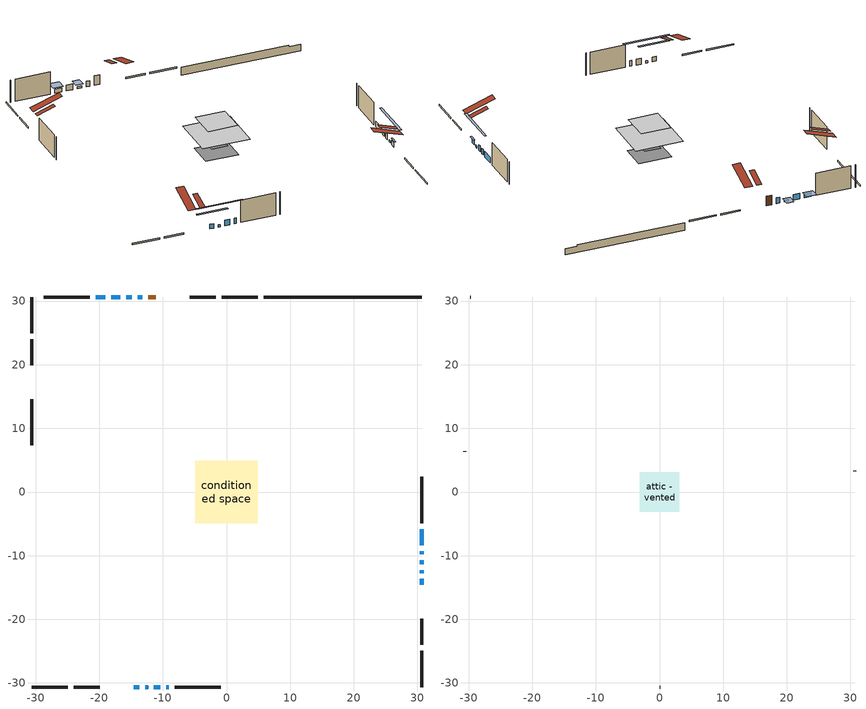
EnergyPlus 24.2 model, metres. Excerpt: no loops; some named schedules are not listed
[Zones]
conditioned space
 floor outside (Floor1 construction): -1.64,-1.64 -1.64,1.64 1.64,1.64 1.64,-1.64 z0.46
 floor adiabatic (AdiabaticFloorConstruction): -4.94,-4.94 -4.94,4.94 4.94,4.94 4.94,-4.94 z2.9
 floor foundation (Slab1 construction): -3.39,-2.8 -3.39,2.8 3.39,2.8 3.39,-2.8 z-1.25
 wall outside (RimJoist1 construction): 4.93,30.64 -0.74,30.64 / -30.64,-30.64 -24.97,-30.64 / -30.64,30.64 -30.64,24.97 / 30.64,-30.64 30.64,-24.97 z0.46:0.76
 wall outside (RimJoist2 construction): -1.67,30.64 -5.76,30.64 / -24.04,-30.64 -19.95,-30.64 / -30.64,24.04 -30.64,19.95 / 30.64,-24.04 30.64,-19.95 z0.46:0.76
 wall outside (AdiabaticWallConstruction 1): -11.12,30.64 -12.3,30.64 z0.46:2.49
 wall outside (AdiabaticWallConstruction): 30.64,-14.59 30.64,-13.67 / -14.59,-30.64 -13.72,-30.64 z0.46:1.43; -13.23,30.64 -13.94,30.64 / 30.64,-11.36 30.64,-10.74 / -16.71,30.64 -18.12,30.64 / -11.41,-30.64 -10.38,-30.64 / -9.45,-30.64 -9.07,-30.64 / 30.64,-9.81 30.64,-9.29 / 30.64,-8.36 30.64,-5.83 z0.46:1.68; 30.64,-12.74 30.64,-12.28 / -14.86,30.64 -15.78,30.64 / -12.8,-30.64 -12.33,-30.64 z0.46:0.92; -19.05,30.64 -20.52,30.64 z0.46:1.35
 wall outside (Wall1 construction): -21.45,30.64 -28.72,30.64 / -8.14,-30.64 -0.88,-30.64 / -30.64,14.58 -30.64,7.32 / 30.64,-4.9 30.64,2.36 z0.46:5.34
 wall foundation (FoundationWall1 construction): 5.86,30.64,-1.25 5.86,30.64,0.46 28.16,30.64,0.46 28.16,30.64,0.12 30.64,30.64,0.12 30.64,30.64,-1.25
 window (WindowConstruction): 30.64,-14.58 30.64,-13.67 z0.46:1.43
 window (WindowConstruction 6): -13.23,30.64 -13.94,30.64 z0.46:1.68
 window (WindowConstruction 7): -14.58,-30.64 -13.72,-30.64 z0.46:1.43
 window (WindowConstruction 10): 30.64,-12.74 30.64,-12.28 z0.46:0.92
 window (WindowConstruction 11): -14.87,30.64 -15.78,30.64 z0.46:0.92
 window (WindowConstruction 12): -12.79,-30.64 -12.34,-30.64 z0.46:0.92
 window (WindowConstruction 1): 30.64,-11.35 30.64,-10.74 z0.46:1.68
 window (WindowConstruction 2): -16.71,30.64 -18.12,30.64 z0.46:1.68
 window (WindowConstruction 3): -11.41,-30.64 -10.38,-30.64 z0.46:1.68
 window (WindowConstruction 8): -9.45,-30.64 -9.07,-30.64 z0.46:1.68
 window (WindowConstruction 9): 30.64,-9.81 30.64,-9.29 z0.46:1.68
 window (WindowConstruction 4): 30.64,-8.36 30.64,-5.83 z0.46:1.68
 window (WindowConstruction 5): -19.05,30.64 -20.52,30.64 z0.46:1.35
 door (Door): -11.13,30.64 -12.3,30.64 z0.46:2.49
 ceiling adiabatic (AdiabaticFloorConstruction): 4.94,-4.94 4.94,4.94 -4.94,4.94 -4.94,-4.94 z2.9
 roof outside (Roof2 construction): -10.2,30.64,5.34 -10.2,26.89,6.59 -9.21,26.89,6.59 -9.21,30.64,5.34; -15.51,-30.64,5.34 -15.51,-26.89,6.59 -16.5,-26.89,6.59 -16.5,-30.64,5.34; -30.64,15.51,5.34 -26.89,15.51,6.59 -26.89,16.5,6.59 -30.64,16.5,5.34; 30.64,-15.51,5.34 26.89,-15.51,6.59 26.89,-16.5,6.59 30.64,-16.5,5.34
attic - vented
 floor to conditioned space (Floor2 construction Reversed): -3.1,-3.1 -3.1,3.1 3.1,3.1 3.1,-3.1 z5.34
 wall outside (Wall4 construction): -29.64,30.64 -29.71,30.64 / 0.05,-30.64 0.12,-30.64 / -30.64,6.39 -30.64,6.32 / 30.64,3.29 30.64,3.36 z0.46:5.34
 roof outside (Roof1 construction): -8.28,30.64,5.34 -8.28,24.6,7.35 -6.69,24.6,7.35 -6.69,30.64,5.34; -17.43,-30.64,5.34 -17.43,-24.6,7.35 -19.02,-24.6,7.35 -19.02,-30.64,5.34; -30.64,17.43,5.34 -24.6,17.43,7.35 -24.6,19.02,7.35 -30.64,19.02,5.34; 30.64,-17.43,5.34 24.6,-17.43,7.35 24.6,-19.02,7.35 30.64,-19.02,5.34
shading: 30.64,-13.37 30.64,-14.88 30.94,-14.88 30.94,-13.37 z1.72; -10.89,-30.64 -17.41,-30.64 -17.41,-31.05 -10.89,-31.05 z4.25; 30.64,-7.72 30.64,-17.31 31.1,-17.31 31.1,-7.72 z5.49; -16.08,30.64 -14.57,30.64 -14.57,32.47 -16.08,32.47 z1.22; -7.77,-30.64 -17.36,-30.64 -17.36,-30.94 -7.77,-30.94 z5.49; -20.82,30.64 -18.75,30.64 -18.75,32.47 -20.82,32.47 z1.65
[Building]
Building 1: Terrain=Suburbs
[Site:Location]
Montreal Intl AP_QC: Latitude {deg}=45.47; Longitude {deg}=-73.74; Time Zone {hr}=-5; Elevation {m}=36; Keep Site Location Information=Yes
[Site:GroundTemperature:Shallow]
2.07863, -0.316383, -0.508184, 0.628371, 5.19101, 9.73239, 13.6695, 16.1636, 16.3755, 14.347, 10.5102, 6.10817
[Site:WaterMainsTemperature]
Calculation Method=Schedule; Temperature Schedule=mains temperature schedule
[Material] Roughness=Rough; Thermal Absorptance=0.9
Name | Thickness {m} | Conductivity {W/m-K} | Density {kg/m3} | Specific Heat {J/kg-K} | Solar Absorptance | Visible Absorptance
asphalt or fiberglass shingles | 0.00635 | 0.162714 | 1121.4 | 1465.45 | 0.4 | 0.4
ceiling loosefill ins | 0.169333 | 0.0480833 | 16.02 | 1046.75 | 0.7 | 0.7
ceiling stud and cavity | 0.1397 | 0.326487 | 65.682 | 1177.47 | 0.7 | 0.7
concrete 4.0 in. | 0.1016 | 1.803125 | 2242.8 | 837.4 | 0.7 | 0.7
concrete 8.0 in. | 0.2032 | 1.803125 | 2242.8 | 837.4 | 0.7 | 0.7
door material | 0.04445 | 0.053851 | 512.64 | 1214.23 | 0.7 | 0.7
floor covering | 0.0127 | 0.0433444 | 54.468 | 1339.84 | 0.6 | 0.6
floor rigid ins | 0.051816 | 0.029427 | 32.04 | 1214.23 | 0.7 | 0.7
floor rigid ins 1; wall rigid ins | 0.512978 | 0.029427 | 32.04 | 1214.23 | 0.7 | 0.7
floor stud and cavity | 0.1397 | 0.0968479 | 92.3553 | 1139.71 | 0.7 | 0.7
floor stud and cavity 1 | 0.1397 | 1.75129 | 37.0049 | 1207.88 | 0.7 | 0.7
furniture material conditioned space 1 | 0.1524 | 0.115458 | 640.8 | 1214.23 | 0.6 | 0.6
gypsum board | 0.0127 | 0.160291 | 801 | 837.4 | 0.6 | 0.6
osb sheathing 0.5 in. | 0.0127 | 0.115458 | 512.64 | 1214.23 | 0.7 | 0.7
osb sheathing 0.75 in. | 0.01905 | 0.115458 | 512.64 | 1214.23 | 0.7 | 0.7
rim joist stud and cavity | 0.0508 | 0.177588 | 50.32683 | 1063.81 | 0.6 | 0.6
rim joist stud and cavity 1 | 0.0508 | 0.271007 | 50.32683 | 1063.81 | 0.6 | 0.6
roof stud and cavity | 0.0889 | 3.8783 | 78.34581 | 1123.46 | 0.7 | 0.7
wall stud and cavity | 0.1397 | 0.177493 | 139.0536 | 1170.24 | 0.7 | 0.7
wall stud and cavity 1 | 0.0889 | 6.1454 | 50.32683 | 1063.81 | 0.6 | 0.6
wall stud and cavity 2 | 0.0889 | 0.380278 | 52.3479 | 1209.89 | 0.7 | 0.7
wall stud and cavity 3 | 0.0889 | 0.391764 | 83.0341 | 1211.67 | 0.7 | 0.7
wood siding | 0.0254 | 0.102417 | 544.68 | 1172.36 | 0.4 | 0.4
wood siding 1 | 0.00254 | 0.102417 | 544.68 | 1172.36 | 0.4 | 0.4
wood siding 2; wood siding 3; wood siding 4 | 0.0254 | 0.102417 | 544.68 | 1172.36 | 0.7 | 0.7
[WindowMaterial:SimpleGlazingSystem]
Name | U-Factor {W/m2-K} | Solar Heat Gain Coefficient
WindowMaterial | 2.946882 | 0.64
WindowMaterial 1 | 3.01899 | 0.5
WindowMaterial 10 | 4.289729 | 0.43
WindowMaterial 2 | 2.969594 | 0.55
WindowMaterial 3 | 2.93155 | 0.66
WindowMaterial 4 | 2.93496 | 0.62
WindowMaterial 5 | 2.98322 | 0.56
WindowMaterial 6 | 3.00991 | 0.52
WindowMaterial 7 | 3.02126 | 0.51
WindowMaterial 8 | 6.78862 | 0.73
WindowMaterial 9 | 6.742625 | 0.74
[Construction]
AdiabaticFloorConstruction: floor stud and cavity 1, floor rigid ins 1, osb sheathing 0.75 in., floor covering
AdiabaticWallConstruction: wood siding 3, wall rigid ins, wall stud and cavity 2, gypsum board
AdiabaticWallConstruction 1: wood siding 4, wall rigid ins, wall stud and cavity 2, gypsum board
Door: door material
Floor1 construction: floor stud and cavity, floor rigid ins, osb sheathing 0.75 in., floor covering
Floor2 construction Reversed: gypsum board, ceiling stud and cavity, ceiling loosefill ins
FoundationWall1 construction: concrete 8.0 in.
furniture construction conditioned space 1: furniture material conditioned space 1
PartitionWallConstruction: gypsum board, wall stud and cavity 3, gypsum board
RimJoist1 construction: wood siding 2, rim joist stud and cavity
RimJoist2 construction: wood siding 2, rim joist stud and cavity 1
Roof1 construction: asphalt or fiberglass shingles
Roof2 construction: asphalt or fiberglass shingles, osb sheathing 0.5 in., roof stud and cavity, gypsum board
Slab1 construction: concrete 4.0 in.
Wall1 construction: wood siding, osb sheathing 0.5 in., wall stud and cavity, gypsum board
Wall4 construction: wood siding 1, wall stud and cavity 1
WindowConstruction: WindowMaterial
WindowConstruction 1: WindowMaterial 1
WindowConstruction 10; WindowConstruction 11; WindowConstruction 12: WindowMaterial 10
WindowConstruction 2: WindowMaterial 2
WindowConstruction 3: WindowMaterial 3
WindowConstruction 4: WindowMaterial 4
WindowConstruction 5: WindowMaterial 5
WindowConstruction 6: WindowMaterial 6
WindowConstruction 7: WindowMaterial 7
WindowConstruction 8: WindowMaterial 8
WindowConstruction 9: WindowMaterial 9
[Zone] Multiplier=1; Part of Total Floor Area=Yes
Name | Volume {m3}
attic - vented | 12.561
conditioned space | 314.6
[Space]
Name | Zone | Volume {m3}
attic - vented 1 | attic - vented | 12.561
conditioned space 1 | conditioned space | 314.6
[ZoneInfiltration:EffectiveLeakageArea]
infil attic - vented 1: Zone or Space=attic - vented 1; Schedule=Always On Discrete; Effective Air Leakage Area {cm2}=1537.6; Stack Coefficient=0.0004791; Wind Coefficient=1.47888e-05
[ZoneMixing]
whole house fan mix: Zone or Space=attic - vented; Schedule=Always On Continuous; Design Flow Rate Calculation Method=Flow/Zone; Design Flow Rate {m3/s}=0; Source Zone or Space=conditioned space
[SurfaceProperty:ExposedFoundationPerimeter]
Slab1: Exposed Perimeter Calculation Method=TotalExposedPerimeter; Total Exposed Perimeter {m}=24.781
[InternalMass] Zone or ZoneList=conditioned space; Space or SpaceList=conditioned space 1
Name | Construction | Surface Area {m2}
furniture mass conditioned space 1 | furniture construction conditioned space 1 | 58.6159
partition wall mass | PartitionWallConstruction | 146.54
[Lights]
interior lighting: Zone or ZoneList or Space or SpaceList=conditioned space 1; Schedule=interior lighting schedule; Design Level Calculation Method=LightingLevel; Lighting Level {W}=343.2; Return Air Fraction=0; Fraction Radiant=0.6; Fraction Visible=0.2; Fraction Replaceable=1
[People]
occupants: Zone or ZoneList or Space or SpaceList=conditioned space 1; Number of People Schedule=occupants schedule; Number of People Calculation Method=People; Number of People=3; Fraction Radiant=0.314171; Sensible Heat Fraction=0.56303; Activity Level Schedule=occupants activity schedule; Carbon Dioxide Generation Rate {m3/s-W}=0; Enable ASHRAE 55 Comfort Warnings=No; Mean Radiant Temperature Calculation Type=EnclosureAveraged
[ElectricEquipment] Zone or ZoneList or Space or SpaceList=conditioned space 1; Design Level Calculation Method=EquipmentLevel
Name | Schedule | Design Level {W} | Fraction Latent | Fraction Radiant | Fraction Lost
clothes dryer | clothes dryer schedule | 140.772 | 0.015 | 0.081 | 0.85
clothes washer | clothes washer schedule | 32.1985 | 0.03 | 0.162 | 0.7
cooking range | cooking range schedule | 215.147 | 0.08 | 0.432 | 0.2
dishwasher | dishwasher schedule | 66.8632 | 0.3 | 0.18 | 0.4
fridge | fridge schedule | 72.9452 | 0 | 0.6 | 0
mech vent bath fan 0 | mech vent bath fan 0 schedule | 50.2 | 0 | 0 | 1
mech vent house fan | mech vent house fan schedule | 0.95 | 0 | 0 | 1
mech vent house fan cfis | mech vent house fan cfis schedule | 0 | 0 | 0 | 0
mech vent range fan 0 | mech vent range fan 0 schedule | 57 | 0 | 0 | 1
misc plug loads | misc plug loads schedule | 494.7 | 0.045 | 0.513 | 0.1
whole house fan | Always On Discrete | 0 | 0 | 0 | 1
[OtherEquipment] Zone or ZoneList or Space or SpaceList=conditioned space 1; Design Level Calculation Method=EquipmentLevel
Name | Fuel Type | Schedule | Design Level {W} | Fraction Latent | Fraction Radiant | Fraction Lost
clothes dryer 1 | Electricity | clothes dryer schedule | 0 | 0.015 | 0.081 | 0.85
cooking range 1 | Electricity | cooking range schedule | 0 | 0.08 | 0.432 | 0.2
general water use latent | None | general water use schedule | 62.594 | 1 | 0 | 0
general water use sensible | None | general water use schedule | -61.6891 | 0 | 0.6 | 0
mech vent house fan latent load | None | Always On Discrete | 0 | 1 | 0 | 0
mech vent house fan sensible load | None | Always On Discrete | 0 | 0 | 0 | 0
water heater energy adjustment1 | Electricity | Always On Discrete | 0.01 | 0 | 0 | 1
[ZoneInfiltration:DesignFlowRate] Zone or ZoneList or Space or SpaceList=conditioned space 1; Schedule=Always On Discrete; Design Flow Rate Calculation Method=Flow/Zone; Design Flow Rate {m3/s}=0
infil flow; natural vent flow; whole house fan flow
[AvailabilityManager:Scheduled]
furnace airloop Availability Manager: Schedule=Always On Discrete
[Foundation:Kiva]
Foundation Kiva 1: Initial Indoor Air Temperature {C}=18; Wall Height Above Grade {m}=0.460004; Wall Depth Below Slab {m}=0.2032
[Foundation:Kiva:Settings]
Soil Conductivity {W/m-K}=0.849921; Soil Density {kg/m3}=1842.3; Soil Specific Heat {J/kg-K}=418.7; Ground Solar Absorptivity=0.9; Ground Thermal Absorptivity=0.9; Ground Surface Roughness {m}=0.03; Far-Field Width {m}=40; Deep-Ground Boundary Condition=ZeroFlux; Deep-Ground Depth {m}=40; Minimum Cell Dimension {m}=0.2; Maximum Cell Growth Coefficient=3; Simulation Timestep=Timestep
[Exterior:Lights]
exterior lighting: Schedule=exterior lighting schedule; Design Level {W}=75.6
[EnergyManagementSystem:GlobalVariable]
furnace_airloop_Fan_RTF
infil_program_Qfan
infil_program_Qinf
natural_vent_program_Qnv
natural_vent_program_Qwhf
[EnergyManagementSystem:Sensor]
Name | Output:Variable or Output:Meter Index Key | Output:Variable or Output:Meter
airflow_gain | infil flow | Infiltration Sensible Heat Gain Energy
airflow_gain_1 | natural vent flow | Infiltration Sensible Heat Gain Energy
airflow_gain_2 | whole house fan flow | Infiltration Sensible Heat Gain Energy
airflow_loss | infil flow | Infiltration Sensible Heat Loss Energy
airflow_loss_1 | natural vent flow | Infiltration Sensible Heat Loss Energy
airflow_loss_2 | whole house fan flow | Infiltration Sensible Heat Loss Energy
clg_load_cond |  | Cooling:EnergyTransfer:Zone:CONDITIONED SPACE
clg_sp_s; clg_sp_s_1 | cooling setpoint | Schedule Value
clothes_dryer_exhaust_0_sch_s | clothes dryer exhaust 0 schedule | Schedule Value
cool_season | cooling season schedule | Schedule Value
htg_load_cond |  | Heating:EnergyTransfer:Zone:CONDITIONED SPACE
htg_sp_s; htg_sp_s_1 | heating setpoint | Schedule Value
ig_ee_conv | clothes dryer | Electric Equipment Convective Heating Energy
ig_ee_conv_2 | cooking range | Electric Equipment Convective Heating Energy
ig_ee_conv_4 | fridge | Electric Equipment Convective Heating Energy
ig_ee_conv_5 | misc plug loads | Electric Equipment Convective Heating Energy
ig_ee_conv_6 | whole house fan | Electric Equipment Convective Heating Energy
ig_ee_rad | clothes dryer | Electric Equipment Radiant Heating Energy
ig_ee_rad_2 | cooking range | Electric Equipment Radiant Heating Energy
ig_ee_rad_4 | fridge | Electric Equipment Radiant Heating Energy
ig_ee_rad_5 | misc plug loads | Electric Equipment Radiant Heating Energy
ig_ee_rad_6 | whole house fan | Electric Equipment Radiant Heating Energy
ig_lgt_conv | interior lighting | Lights Convective Heating Energy
ig_lgt_rad | interior lighting | Lights Radiant Heating Energy
ig_lgt_vis | interior lighting | Lights Visible Radiation Heating Energy
ig_oe_conv | clothes dryer 1 | Other Equipment Convective Heating Energy
ig_oe_conv_1 | cooking range 1 | Other Equipment Convective Heating Energy
ig_oe_conv_2 | general water use latent | Other Equipment Convective Heating Energy
ig_oe_conv_3 | general water use sensible | Other Equipment Convective Heating Energy
ig_oe_conv_4 | water heater energy adjustment1 | Other Equipment Convective Heating Energy
ig_oe_rad | clothes dryer 1 | Other Equipment Radiant Heating Energy
ig_oe_rad_1 | cooking range 1 | Other Equipment Radiant Heating Energy
ig_oe_rad_2 | general water use latent | Other Equipment Radiant Heating Energy
ig_oe_rad_3 | general water use sensible | Other Equipment Radiant Heating Energy
ig_oe_rad_4 | water heater energy adjustment1 | Other Equipment Radiant Heating Energy
ig_ppl_conv | occupants | People Convective Heating Energy
ig_ppl_rad | occupants | People Radiant Heating Energy
im_conv | furniture mass conditioned space 1 | Surface Inside Face Convection Heat Gain Energy
im_conv_1 | partition wall mass | Surface Inside Face Convection Heat Gain Energy
im_ig | furniture mass conditioned space 1 | Surface Inside Face Internal Gains Radiation Heat Gain Energy
im_ig_1 | partition wall mass | Surface Inside Face Internal Gains Radiation Heat Gain Energy
im_lgt | furniture mass conditioned space 1 | Surface Inside Face Lights Radiation Heat Gain Energy
im_lgt_1 | partition wall mass | Surface Inside Face Lights Radiation Heat Gain Energy
im_sol | furniture mass conditioned space 1 | Surface Inside Face Solar Radiation Heat Gain Energy
im_sol_1 | partition wall mass | Surface Inside Face Solar Radiation Heat Gain Energy
im_surf | furniture mass conditioned space 1 | Surface Inside Face Net Surface Thermal Radiation Heat Gain Energy
im_surf_1 | partition wall mass | Surface Inside Face Net Surface Thermal Radiation Heat Gain Energy
mech_vent_bath_fan_0_sch_s | mech vent bath fan 0 schedule | Schedule Value
mech_vent_range_fan_0_sch_s | mech vent range fan 0 schedule | Schedule Value
mv_conv | mech vent bath fan 0 | Electric Equipment Convective Heating Energy
mv_conv_1 | mech vent house fan | Electric Equipment Convective Heating Energy
mv_conv_2 | mech vent house fan cfis | Electric Equipment Convective Heating Energy
mv_conv_3 | mech vent range fan 0 | Electric Equipment Convective Heating Energy
mv_conv_4 | mech vent house fan latent load | Other Equipment Convective Heating Energy
mv_conv_5 | mech vent house fan sensible load | Other Equipment Convective Heating Energy
mv_rad | mech vent bath fan 0 | Electric Equipment Radiant Heating Energy
mv_rad_1 | mech vent house fan | Electric Equipment Radiant Heating Energy
mv_rad_2 | mech vent house fan cfis | Electric Equipment Radiant Heating Energy
mv_rad_3 | mech vent range fan 0 | Electric Equipment Radiant Heating Energy
mv_rad_4 | mech vent house fan latent load | Other Equipment Radiant Heating Energy
mv_rad_5 | mech vent house fan sensible load | Other Equipment Radiant Heating Energy
natural_vent_s | natural vent schedule | Schedule Value
out_pb_s |  | Site Outdoor Air Barometric Pressure
out_wt_s |  | Site Outdoor Air Humidity Ratio
site_vw_s |  | Site Wind Speed
ss_back_out | Window1 | Surface Window Shortwave from Zone Back Out Window Heat Transfer Rate
ss_back_out_1 | Window10 | Surface Window Shortwave from Zone Back Out Window Heat Transfer Rate
ss_back_out_10 | Window7 | Surface Window Shortwave from Zone Back Out Window Heat Transfer Rate
ss_back_out_11 | Window8 | Surface Window Shortwave from Zone Back Out Window Heat Transfer Rate
ss_back_out_12 | Window9 | Surface Window Shortwave from Zone Back Out Window Heat Transfer Rate
ss_back_out_2 | Window11 | Surface Window Shortwave from Zone Back Out Window Heat Transfer Rate
ss_back_out_3 | Window12 | Surface Window Shortwave from Zone Back Out Window Heat Transfer Rate
ss_back_out_4 | Window13 | Surface Window Shortwave from Zone Back Out Window Heat Transfer Rate
ss_back_out_5 | Window15 | Surface Window Shortwave from Zone Back Out Window Heat Transfer Rate
ss_back_out_6 | Window2 | Surface Window Shortwave from Zone Back Out Window Heat Transfer Rate
ss_back_out_7 | Window3 | Surface Window Shortwave from Zone Back Out Window Heat Transfer Rate
ss_back_out_8 | Window5 | Surface Window Shortwave from Zone Back Out Window Heat Transfer Rate
ss_back_out_9 | Window6 | Surface Window Shortwave from Zone Back Out Window Heat Transfer Rate
ss_conv | Door1 | Surface Inside Face Convection Heat Gain Energy
ss_conv_1 | Window1 | Surface Inside Face Convection Heat Gain Energy
ss_conv_10 | Window6 | Surface Inside Face Convection Heat Gain Energy
ss_conv_11 | Window7 | Surface Inside Face Convection Heat Gain Energy
ss_conv_12 | Window8 | Surface Inside Face Convection Heat Gain Energy
ss_conv_13 | Window9 | Surface Inside Face Convection Heat Gain Energy
ss_conv_2 | Window10 | Surface Inside Face Convection Heat Gain Energy
ss_conv_3 | Window11 | Surface Inside Face Convection Heat Gain Energy
ss_conv_4 | Window12 | Surface Inside Face Convection Heat Gain Energy
ss_conv_5 | Window13 | Surface Inside Face Convection Heat Gain Energy
ss_conv_6 | Window15 | Surface Inside Face Convection Heat Gain Energy
ss_conv_7 | Window2 | Surface Inside Face Convection Heat Gain Energy
ss_conv_8 | Window3 | Surface Inside Face Convection Heat Gain Energy
ss_conv_9 | Window5 | Surface Inside Face Convection Heat Gain Energy
ss_ig | Door1 | Surface Inside Face Internal Gains Radiation Heat Gain Energy
ss_ig_1 | Window1 | Surface Inside Face Internal Gains Radiation Heat Gain Energy
ss_ig_10 | Window6 | Surface Inside Face Internal Gains Radiation Heat Gain Energy
ss_ig_11 | Window7 | Surface Inside Face Internal Gains Radiation Heat Gain Energy
ss_ig_12 | Window8 | Surface Inside Face Internal Gains Radiation Heat Gain Energy
ss_ig_13 | Window9 | Surface Inside Face Internal Gains Radiation Heat Gain Energy
ss_ig_2 | Window10 | Surface Inside Face Internal Gains Radiation Heat Gain Energy
ss_ig_3 | Window11 | Surface Inside Face Internal Gains Radiation Heat Gain Energy
ss_ig_4 | Window12 | Surface Inside Face Internal Gains Radiation Heat Gain Energy
ss_ig_5 | Window13 | Surface Inside Face Internal Gains Radiation Heat Gain Energy
ss_ig_6 | Window15 | Surface Inside Face Internal Gains Radiation Heat Gain Energy
ss_ig_7 | Window2 | Surface Inside Face Internal Gains Radiation Heat Gain Energy
ss_ig_8 | Window3 | Surface Inside Face Internal Gains Radiation Heat Gain Energy
ss_ig_9 | Window5 | Surface Inside Face Internal Gains Radiation Heat Gain Energy
ss_lgt | Door1 | Surface Inside Face Lights Radiation Heat Gain Energy
ss_sol | Door1 | Surface Inside Face Solar Radiation Heat Gain Energy
ss_surf | Door1 | Surface Inside Face Net Surface Thermal Radiation Heat Gain Energy
ss_surf_1 | Window1 | Surface Inside Face Net Surface Thermal Radiation Heat Gain Energy
ss_surf_10 | Window6 | Surface Inside Face Net Surface Thermal Radiation Heat Gain Energy
ss_surf_11 | Window7 | Surface Inside Face Net Surface Thermal Radiation Heat Gain Energy
ss_surf_12 | Window8 | Surface Inside Face Net Surface Thermal Radiation Heat Gain Energy
ss_surf_13 | Window9 | Surface Inside Face Net Surface Thermal Radiation Heat Gain Energy
ss_surf_2 | Window10 | Surface Inside Face Net Surface Thermal Radiation Heat Gain Energy
ss_surf_3 | Window11 | Surface Inside Face Net Surface Thermal Radiation Heat Gain Energy
ss_surf_4 | Window12 | Surface Inside Face Net Surface Thermal Radiation Heat Gain Energy
ss_surf_5 | Window13 | Surface Inside Face Net Surface Thermal Radiation Heat Gain Energy
ss_surf_6 | Window15 | Surface Inside Face Net Surface Thermal Radiation Heat Gain Energy
ss_surf_7 | Window2 | Surface Inside Face Net Surface Thermal Radiation Heat Gain Energy
ss_surf_8 | Window3 | Surface Inside Face Net Surface Thermal Radiation Heat Gain Energy
ss_surf_9 | Window5 | Surface Inside Face Net Surface Thermal Radiation Heat Gain Energy
ss_trans_in | Window1 | Surface Window Transmitted Solar Radiation Rate
ss_trans_in_1 | Window10 | Surface Window Transmitted Solar Radiation Rate
ss_trans_in_10 | Window7 | Surface Window Transmitted Solar Radiation Rate
ss_trans_in_11 | Window8 | Surface Window Transmitted Solar Radiation Rate
ss_trans_in_12 | Window9 | Surface Window Transmitted Solar Radiation Rate
ss_trans_in_2 | Window11 | Surface Window Transmitted Solar Radiation Rate
ss_trans_in_3 | Window12 | Surface Window Transmitted Solar Radiation Rate
ss_trans_in_4 | Window13 | Surface Window Transmitted Solar Radiation Rate
ss_trans_in_5 | Window15 | Surface Window Transmitted Solar Radiation Rate
ss_trans_in_6 | Window2 | Surface Window Transmitted Solar Radiation Rate
ss_trans_in_7 | Window3 | Surface Window Transmitted Solar Radiation Rate
ss_trans_in_8 | Window5 | Surface Window Transmitted Solar Radiation Rate
ss_trans_in_9 | Window6 | Surface Window Transmitted Solar Radiation Rate
ss_trans_out | Window1 | Surface Inside Face Initial Transmitted Diffuse Transmitted Out Window Solar Radiation Rate
ss_trans_out_1 | Window10 | Surface Inside Face Initial Transmitted Diffuse Transmitted Out Window Solar Radiation Rate
ss_trans_out_10 | Window7 | Surface Inside Face Initial Transmitted Diffuse Transmitted Out Window Solar Radiation Rate
ss_trans_out_11 | Window8 | Surface Inside Face Initial Transmitted Diffuse Transmitted Out Window Solar Radiation Rate
ss_trans_out_12 | Window9 | Surface Inside Face Initial Transmitted Diffuse Transmitted Out Window Solar Radiation Rate
ss_trans_out_2 | Window11 | Surface Inside Face Initial Transmitted Diffuse Transmitted Out Window Solar Radiation Rate
ss_trans_out_3 | Window12 | Surface Inside Face Initial Transmitted Diffuse Transmitted Out Window Solar Radiation Rate
ss_trans_out_4 | Window13 | Surface Inside Face Initial Transmitted Diffuse Transmitted Out Window Solar Radiation Rate
